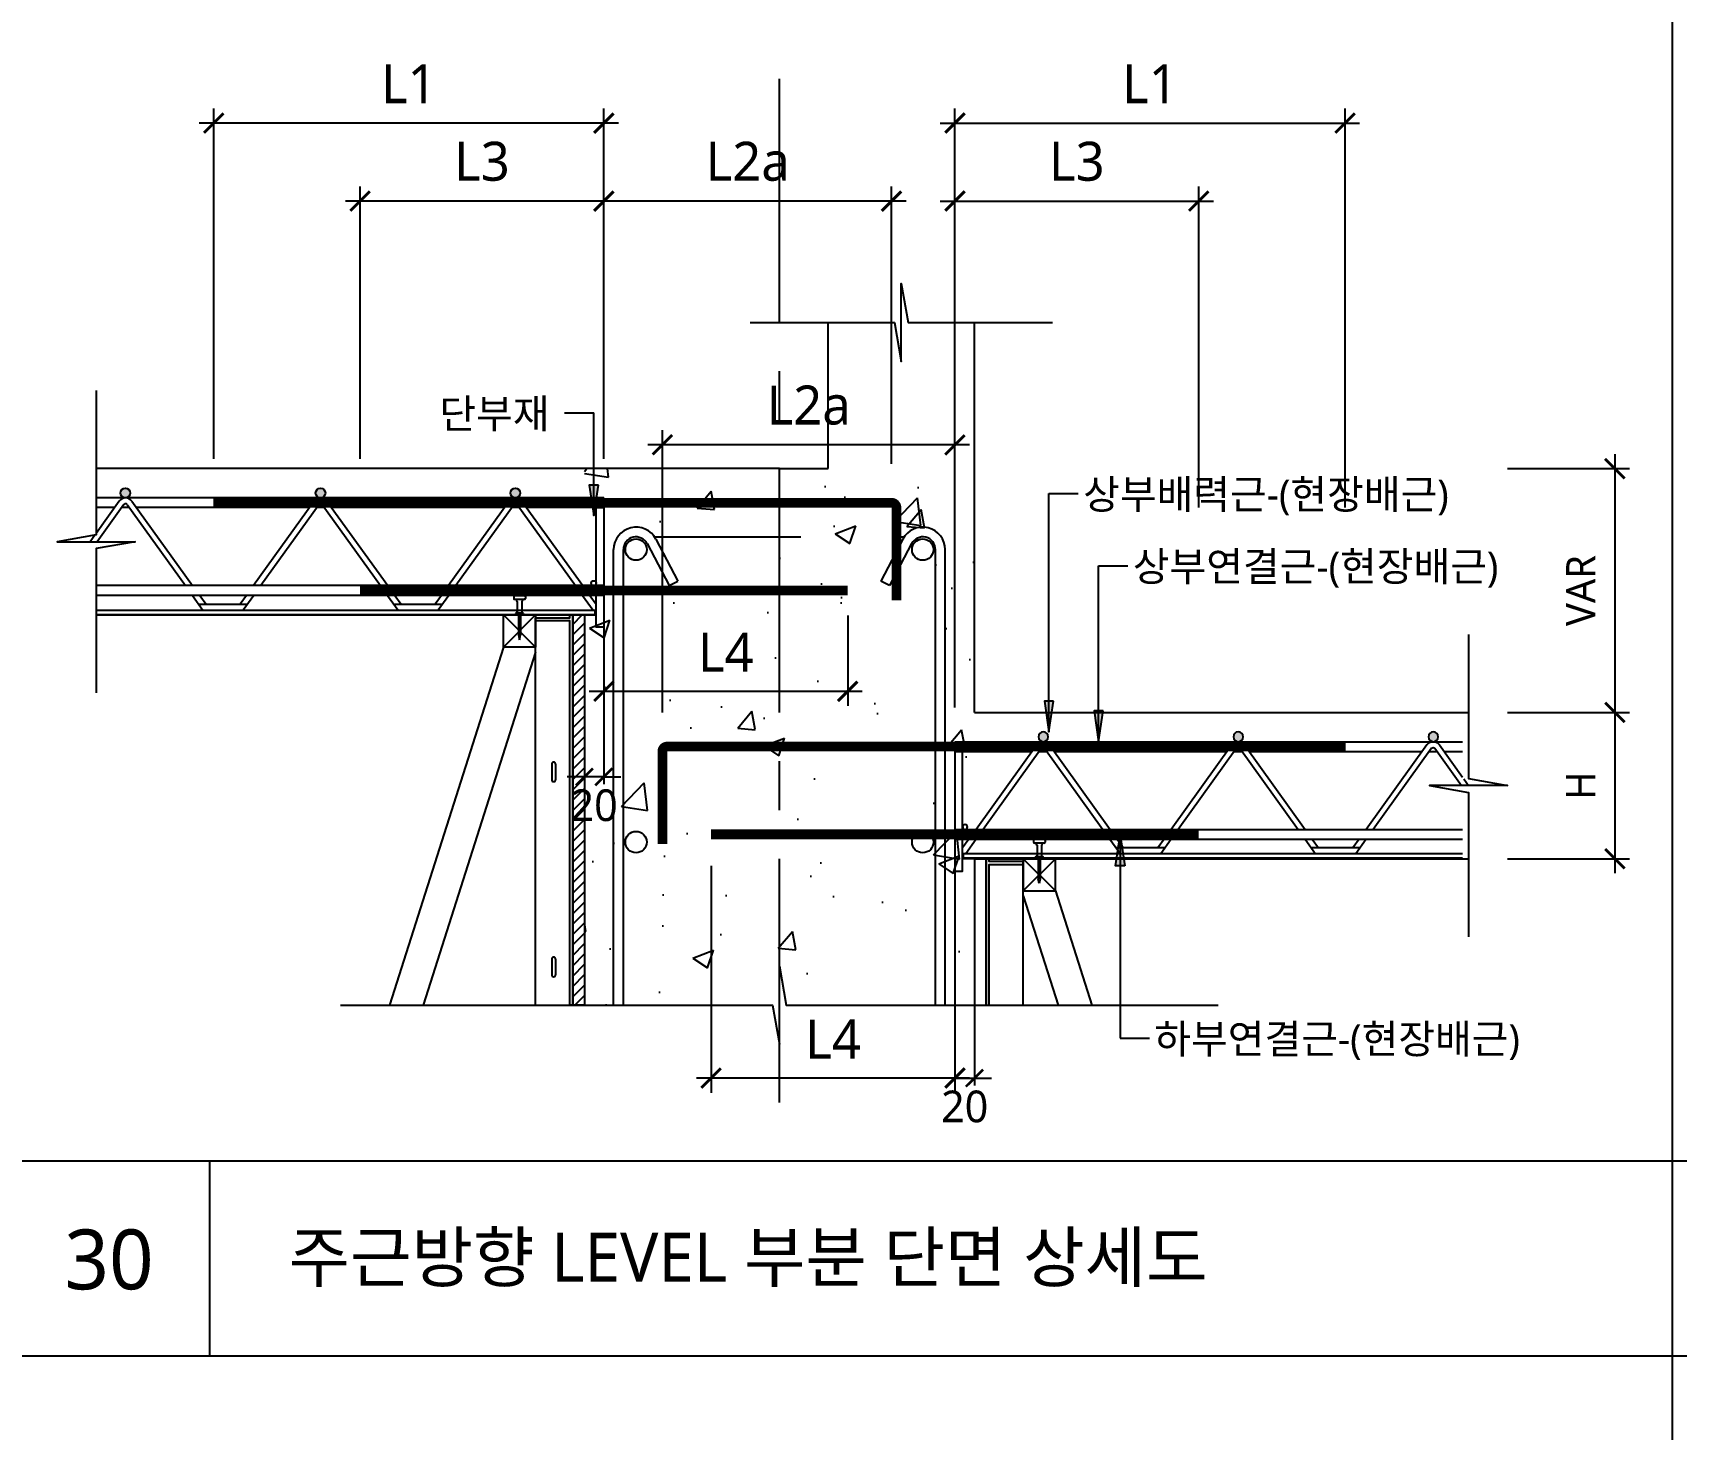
# Model space of a CAD drawing. Extents: x 10983 to 44623, y -18406 to 11294.
# Drawn here: x 30044 to 31729, y -4655 to -3223 of the extents above; entities that cross this region are included whole.
import ezdxf

# ---------------------------------------------------------------- set-up
doc = ezdxf.new("R2010")
doc.units = 0
doc.header["$LTSCALE"] = 100
doc.header["$MEASUREMENT"] = 0
doc.header["$PDMODE"] = 3
doc.header["$PDSIZE"] = 10
for name, pattern in [('CEN', [62, 60, -1, 0, -1]), ('CENTERX2', [4, 2.5, -0.5, 0.5, -0.5]), ('HID', [2.5, 1.5, -1]), ('HIDDEN', [0.375, 0.25, -0.125])]:
    doc.linetypes.add(name, pattern=pattern)
doc.layers.get('0').update_dxf_attribs({"linetype": 'CONTINUOUS'})
doc.layers.get('Defpoints').update_dxf_attribs({"color": 165, "linetype": 'CONTINUOUS'})
for name, color, linetype in [('-비콘 단부', 7, 'CONTINUOUS'), ('DECK-CEN', 1, 'CEN'), ('DECK-CON', 2, 'CONTINUOUS'), ('DECK-DIM', 255, 'CONTINUOUS'), ('DECK-ETC STEEL', 6, 'CONTINUOUS'), ('DECK-HATCH', 251, 'CONTINUOUS'), ('DECK-JOINT BAR', 4, 'HIDDEN'), ('DECK-LATTICE', 7, 'CONTINUOUS'), ('DECK-PG', 4, 'CONTINUOUS'), ('DECK-RC', 251, 'CONTINUOUS'), ('DECK-RC(ETC)', 252, 'CONTINUOUS'), ('DECK-TABLE', 7, 'CONTINUOUS'), ('DECK-TEXT', 7, 'CONTINUOUS'), ('DECK-TITLE TEXT', 3, 'CONTINUOUS'), ('DECK-TRANS', 3, 'CONTINUOUS')]:
    doc.layers.add(name, color=color, linetype=linetype)
doc.styles.add('SY Panel', font='malgun.ttf')
doc.styles.add('VICON TEXT', font='malgun.ttf')
doc.dimstyles.new('STDECK-DIM', dxfattribs={"dimtxt": 35, "dimasz": 20, "dimexe": 15, "dimexo": 40, "dimgap": 10, "dimtad": 1, "dimdec": 0, "dimtxsty": 'SY Panel', "dimblk": 'ARCHTICK', "dimcen": 2.5, "dimdle": 15, "dimclrd": 7, "dimclre": 7, "dimclrt": 6, "dimadec": 0, "dimazin": 0, "dimtfac": 1, "dimtdec": 0, "dimtmove": 0, "dimatfit": 3, "dimldrblk": 'ARCHTICK', "dimfxl": 1, "dimarcsym": 0})
doc.dimstyles.new('STDECK-DIM 2', dxfattribs={"dimscale": 2.5, "dimtxt": 12, "dimasz": 7, "dimexe": 3, "dimexo": 3, "dimgap": 3, "dimtad": 1, "dimdec": 0, "dimlunit": 6, "dimtxsty": 'VICON TEXT', "dimblk": 'ARCHTICK', "dimcen": 2.5, "dimclrd": 7, "dimclre": 7, "dimclrt": 6, "dimadec": 0, "dimazin": 0, "dimtfac": 1, "dimtdec": 0, "dimtix": 1, "dimtmove": 0, "dimatfit": 3, "dimfxl": 1, "dimarcsym": 0})

# ---------------------------------------------------------------- blocks, each defined once
blk = doc.blocks.new('_ArchTick')
at = {"color": 0, "linetype": 'ByBlock', "const_width": 0.15}
blk.add_lwpolyline([(-0.5, -0.5), (0.5, 0.5)], dxfattribs=at)
blk = doc.blocks.new('*D98')
at = {"layer": 'DECK-DIM', "color": 7, "lineweight": -2}
for p, q in [((30629.5, -3820.4), (30629.5, -3913.2)), ((30879.5, -3820.4), (30879.5, -3913.2)), ((30614.5, -3898.2), (30894.5, -3898.2))]:
    blk.add_line(p, q, dxfattribs=at)
at = {"layer": 'Defpoints', "color": 0, "ltscale": 0.5}
for p in [(30629.5, -3780.4), (30879.5, -3780.4), (30879.5, -3898.2)]:
    blk.add_point(p, dxfattribs=at)
at = {"layer": 'DECK-DIM', "color": 7, "lineweight": -2, "ltscale": 0.5, "xscale": 20, "yscale": 20, "zscale": 20, "rotation": 180}
blk.add_blockref('_ArchTick', (30629.5, -3898.2), dxfattribs=at)
at = {"layer": 'DECK-DIM', "color": 7, "lineweight": -2, "ltscale": 0.5, "xscale": 20, "yscale": 20, "zscale": 20}
blk.add_blockref('_ArchTick', (30879.5, -3898.2), dxfattribs=at)
at = {"layer": 'DECK-DIM', "color": 6, "ltscale": 0.5, "insert": (30754.5, -3858.2), "char_height": 40, "attachment_point": 5, "style": 'SY Panel'}
blk.add_mtext('L4', dxfattribs=at)
blk = doc.blocks.new('*D113')
at = {"layer": 'DECK-DIM', "color": 7, "lineweight": -2}
for p, q in [((30229.5, -3659.9), (30229.5, -3300.5)), ((30629.5, -3659.9), (30629.5, -3300.5)), ((30644.5, -3315.5), (30214.5, -3315.5))]:
    blk.add_line(p, q, dxfattribs=at)
at = {"layer": 'Defpoints', "color": 0, "ltscale": 0.5}
for p in [(30229.5, -3315.5), (30229.5, -3699.9), (30629.5, -3699.9)]:
    blk.add_point(p, dxfattribs=at)
at = {"layer": 'DECK-DIM', "color": 7, "lineweight": -2, "ltscale": 0.5, "xscale": 20, "yscale": 20, "zscale": 20, "rotation": 180}
blk.add_blockref('_ArchTick', (30229.5, -3315.5), dxfattribs=at)
at = {"layer": 'DECK-DIM', "color": 7, "lineweight": -2, "ltscale": 0.5, "xscale": 20, "yscale": 20, "zscale": 20}
blk.add_blockref('_ArchTick', (30629.5, -3315.5), dxfattribs=at)
at = {"layer": 'DECK-DIM', "color": 6, "ltscale": 0.5, "insert": (30429.5, -3275.1), "char_height": 40, "attachment_point": 5, "style": 'SY Panel'}
blk.add_mtext('L1', dxfattribs=at)
blk = doc.blocks.new('*D116')
at = {"layer": 'DECK-DIM', "color": 7, "lineweight": -2}
for p, q in [((30609.5, -3847.4), (30609.5, -3993.5)), ((30629.5, -3847.4), (30629.5, -3993.5)), ((30609.5, -3986), (30592, -3986)), ((30629.5, -3986), (30609.5, -3986)), ((30629.5, -3986), (30647, -3986))]:
    blk.add_line(p, q, dxfattribs=at)
at = {"layer": 'Defpoints', "color": 0, "ltscale": 0.5}
for p in [(30609.5, -3839.9), (30629.5, -3839.9), (30609.5, -3986)]:
    blk.add_point(p, dxfattribs=at)
at = {"layer": 'DECK-DIM', "color": 7, "lineweight": -2, "ltscale": 0.5, "xscale": 17.5, "yscale": 17.5, "zscale": 17.5}
blk.add_blockref('_ArchTick', (30609.5, -3986), dxfattribs=at)
at = {"layer": 'DECK-DIM', "color": 7, "lineweight": -2, "ltscale": 0.5, "xscale": 17.5, "yscale": 17.5, "zscale": 17.5, "rotation": 180}
blk.add_blockref('_ArchTick', (30629.5, -3986), dxfattribs=at)
at = {"layer": 'DECK-DIM', "color": 6, "ltscale": 0.5, "insert": (30619.5, -4015.3), "char_height": 32.5, "attachment_point": 5, "style": 'VICON TEXT'}
blk.add_mtext('20', dxfattribs=at)
blk = doc.blocks.new('*D117')
at = {"layer": 'DECK-DIM', "color": 7, "lineweight": -2}
for p, q in [((30379.5, -3659.9), (30379.5, -3380.5)), ((30629.5, -3659.9), (30629.5, -3380.5)), ((30644.5, -3395.5), (30364.5, -3395.5))]:
    blk.add_line(p, q, dxfattribs=at)
at = {"layer": 'Defpoints', "color": 0, "ltscale": 0.5}
for p in [(30379.5, -3395.5), (30379.5, -3699.9), (30629.5, -3699.9)]:
    blk.add_point(p, dxfattribs=at)
at = {"layer": 'DECK-DIM', "color": 7, "lineweight": -2, "ltscale": 0.5, "xscale": 20, "yscale": 20, "zscale": 20, "rotation": 180}
blk.add_blockref('_ArchTick', (30379.5, -3395.5), dxfattribs=at)
at = {"layer": 'DECK-DIM', "color": 7, "lineweight": -2, "ltscale": 0.5, "xscale": 20, "yscale": 20, "zscale": 20}
blk.add_blockref('_ArchTick', (30629.5, -3395.5), dxfattribs=at)
at = {"layer": 'DECK-DIM', "color": 6, "ltscale": 0.5, "insert": (30504.5, -3354.9), "char_height": 40, "attachment_point": 5, "style": 'SY Panel'}
blk.add_mtext('L3', dxfattribs=at)
blk = doc.blocks.new('*D128')
at = {"layer": 'DECK-DIM', "color": 7, "lineweight": -2}
for p, q in [((30989.5, -3709.9), (30989.5, -3300.5)), ((31389.5, -3709.9), (31389.5, -3300.5)), ((30974.5, -3315.5), (31404.5, -3315.5))]:
    blk.add_line(p, q, dxfattribs=at)
at = {"layer": 'Defpoints', "color": 0, "ltscale": 0.5}
for p in [(31389.5, -3315.5), (30989.5, -3749.9), (31389.5, -3749.9)]:
    blk.add_point(p, dxfattribs=at)
at = {"layer": 'DECK-DIM', "color": 7, "lineweight": -2, "ltscale": 0.5, "xscale": 20, "yscale": 20, "zscale": 20, "rotation": 180}
blk.add_blockref('_ArchTick', (30989.5, -3315.5), dxfattribs=at)
at = {"layer": 'DECK-DIM', "color": 7, "lineweight": -2, "ltscale": 0.5, "xscale": 20, "yscale": 20, "zscale": 20}
blk.add_blockref('_ArchTick', (31389.5, -3315.5), dxfattribs=at)
at = {"layer": 'DECK-DIM', "color": 6, "ltscale": 0.5, "insert": (31189.5, -3275.1), "char_height": 40, "attachment_point": 5, "style": 'SY Panel'}
blk.add_mtext('L1', dxfattribs=at)
blk = doc.blocks.new('*D129')
at = {"layer": 'DECK-DIM', "color": 7, "lineweight": -2}
for p, q in [((31666.2, -3654.9), (31666.2, -3934.9)), ((31556.2, -3669.9), (31681.2, -3669.9)), ((31556.2, -3919.9), (31681.2, -3919.9))]:
    blk.add_line(p, q, dxfattribs=at)
at = {"layer": 'Defpoints', "color": 0, "ltscale": 0.5}
for p in [(31516.2, -3669.9), (31516.2, -3919.9), (31666.2, -3919.9)]:
    blk.add_point(p, dxfattribs=at)
at = {"layer": 'DECK-DIM', "color": 7, "lineweight": -2, "ltscale": 0.5, "xscale": 20, "yscale": 20, "zscale": 20}
for p, rotation in [((31666.2, -3669.9), 90), ((31666.2, -3919.9), 270)]:
    blk.add_blockref('_ArchTick', p, dxfattribs=dict(at, rotation=rotation))
at = {"layer": 'DECK-DIM', "color": 6, "ltscale": 0.5, "insert": (31631.2, -3794.9), "char_height": 30, "attachment_point": 5, "rotation": 90, "style": 'SY Panel'}
blk.add_mtext('VAR', dxfattribs=at)
blk = doc.blocks.new('*D130')
at = {"layer": 'DECK-DIM', "color": 7, "lineweight": -2}
for p, q in [((31666.2, -3904.9), (31666.2, -4084.9)), ((31556.2, -3919.9), (31681.2, -3919.9)), ((31556.2, -4069.9), (31681.2, -4069.9))]:
    blk.add_line(p, q, dxfattribs=at)
at = {"layer": 'Defpoints', "color": 0, "ltscale": 0.5}
for p in [(31516.2, -3919.9), (31516.2, -4069.9), (31666.2, -4069.9)]:
    blk.add_point(p, dxfattribs=at)
at = {"layer": 'DECK-DIM', "color": 7, "lineweight": -2, "ltscale": 0.5, "xscale": 20, "yscale": 20, "zscale": 20}
for p, rotation in [((31666.2, -3919.9), 90), ((31666.2, -4069.9), 270)]:
    blk.add_blockref('_ArchTick', p, dxfattribs=dict(at, rotation=rotation))
at = {"layer": 'DECK-DIM', "color": 6, "ltscale": 0.5, "insert": (31631.2, -3994.9), "char_height": 30, "attachment_point": 5, "rotation": 90, "style": 'SY Panel'}
blk.add_mtext('H', dxfattribs=at)
blk = doc.blocks.new('*D131')
at = {"layer": 'DECK-DIM', "color": 7, "lineweight": -2}
for p, q in [((30989.5, -4156.2), (30989.5, -4302.4)), ((31009.5, -4156.2), (31009.5, -4302.4)), ((30989.5, -4294.9), (30972, -4294.9)), ((30989.5, -4294.9), (31009.5, -4294.9)), ((31009.5, -4294.9), (31027, -4294.9))]:
    blk.add_line(p, q, dxfattribs=at)
at = {"layer": 'Defpoints', "color": 0, "ltscale": 0.5}
for p in [(30989.5, -4148.7), (31009.5, -4148.7), (31009.5, -4294.9)]:
    blk.add_point(p, dxfattribs=at)
at = {"layer": 'DECK-DIM', "color": 7, "lineweight": -2, "ltscale": 0.5, "xscale": 17.5, "yscale": 17.5, "zscale": 17.5}
blk.add_blockref('_ArchTick', (30989.5, -4294.9), dxfattribs=at)
at = {"layer": 'DECK-DIM', "color": 7, "lineweight": -2, "ltscale": 0.5, "xscale": 17.5, "yscale": 17.5, "zscale": 17.5, "rotation": 180}
blk.add_blockref('_ArchTick', (31009.5, -4294.9), dxfattribs=at)
at = {"layer": 'DECK-DIM', "color": 6, "ltscale": 0.5, "insert": (30999.5, -4324.2), "char_height": 32.5, "attachment_point": 5, "style": 'VICON TEXT'}
blk.add_mtext('20', dxfattribs=at)
blk = doc.blocks.new('*D132')
at = {"layer": 'DECK-DIM', "color": 7, "lineweight": -2}
for p, q in [((30739.5, -4077.3), (30739.5, -4309.9)), ((30989.5, -4073), (30989.5, -4309.9)), ((31004.5, -4294.9), (30724.5, -4294.9))]:
    blk.add_line(p, q, dxfattribs=at)
at = {"layer": 'Defpoints', "color": 0, "ltscale": 0.5}
for p in [(30739.5, -4037.3), (30989.5, -4033), (30739.5, -4294.9)]:
    blk.add_point(p, dxfattribs=at)
at = {"layer": 'DECK-DIM', "color": 7, "lineweight": -2, "ltscale": 0.5, "xscale": 20, "yscale": 20, "zscale": 20, "rotation": 180}
blk.add_blockref('_ArchTick', (30739.5, -4294.9), dxfattribs=at)
at = {"layer": 'DECK-DIM', "color": 7, "lineweight": -2, "ltscale": 0.5, "xscale": 20, "yscale": 20, "zscale": 20}
blk.add_blockref('_ArchTick', (30989.5, -4294.9), dxfattribs=at)
at = {"layer": 'DECK-DIM', "color": 6, "ltscale": 0.5, "insert": (30864.5, -4254.9), "char_height": 40, "attachment_point": 5, "style": 'SY Panel'}
blk.add_mtext('L4', dxfattribs=at)
blk = doc.blocks.new('*D133')
at = {"layer": 'DECK-DIM', "color": 7, "lineweight": -2}
for p, q in [((30989.5, -3709.9), (30989.5, -3380.5)), ((31239.5, -3709.9), (31239.5, -3380.5)), ((30974.5, -3395.5), (31254.5, -3395.5))]:
    blk.add_line(p, q, dxfattribs=at)
at = {"layer": 'Defpoints', "color": 0, "ltscale": 0.5}
for p in [(31239.5, -3395.5), (30989.5, -3749.9), (31239.5, -3749.9)]:
    blk.add_point(p, dxfattribs=at)
at = {"layer": 'DECK-DIM', "color": 7, "lineweight": -2, "ltscale": 0.5, "xscale": 20, "yscale": 20, "zscale": 20, "rotation": 180}
blk.add_blockref('_ArchTick', (30989.5, -3395.5), dxfattribs=at)
at = {"layer": 'DECK-DIM', "color": 7, "lineweight": -2, "ltscale": 0.5, "xscale": 20, "yscale": 20, "zscale": 20}
blk.add_blockref('_ArchTick', (31239.5, -3395.5), dxfattribs=at)
at = {"layer": 'DECK-DIM', "color": 6, "ltscale": 0.5, "insert": (31114.5, -3354.9), "char_height": 40, "attachment_point": 5, "style": 'SY Panel'}
blk.add_mtext('L3', dxfattribs=at)
blk = doc.blocks.new('*D220')
at = {"layer": 'DECK-DIM', "color": 7, "lineweight": -2}
for p, q in [((30629.5, -3659.9), (30629.5, -3380.5)), ((30924.5, -3664.9), (30924.5, -3380.5)), ((30939.5, -3395.5), (30614.5, -3395.5))]:
    blk.add_line(p, q, dxfattribs=at)
at = {"layer": 'Defpoints', "color": 0, "ltscale": 0.5}
for p in [(30629.5, -3395.5), (30629.5, -3699.9), (30924.5, -3704.9)]:
    blk.add_point(p, dxfattribs=at)
at = {"layer": 'DECK-DIM', "color": 7, "lineweight": -2, "ltscale": 0.5, "xscale": 20, "yscale": 20, "zscale": 20, "rotation": 180}
blk.add_blockref('_ArchTick', (30629.5, -3395.5), dxfattribs=at)
at = {"layer": 'DECK-DIM', "color": 7, "lineweight": -2, "ltscale": 0.5, "xscale": 20, "yscale": 20, "zscale": 20}
blk.add_blockref('_ArchTick', (30924.5, -3395.5), dxfattribs=at)
at = {"layer": 'DECK-DIM', "color": 6, "ltscale": 0.5, "insert": (30777, -3354.9), "char_height": 40, "attachment_point": 5, "style": 'SY Panel'}
blk.add_mtext('L2a', dxfattribs=at)
blk = doc.blocks.new('*D221')
at = {"layer": 'DECK-DIM', "color": 7, "lineweight": -2}
for p, q in [((30689.5, -3919.9), (30689.5, -3630.5)), ((30989.5, -3914.9), (30989.5, -3630.5)), ((31004.5, -3645.5), (30674.5, -3645.5))]:
    blk.add_line(p, q, dxfattribs=at)
at = {"layer": 'Defpoints', "color": 0, "ltscale": 0.5}
for p in [(30689.5, -3645.5), (30689.5, -3959.9), (30989.5, -3954.9)]:
    blk.add_point(p, dxfattribs=at)
at = {"layer": 'DECK-DIM', "color": 7, "lineweight": -2, "ltscale": 0.5, "xscale": 20, "yscale": 20, "zscale": 20, "rotation": 180}
blk.add_blockref('_ArchTick', (30689.5, -3645.5), dxfattribs=at)
at = {"layer": 'DECK-DIM', "color": 7, "lineweight": -2, "ltscale": 0.5, "xscale": 20, "yscale": 20, "zscale": 20}
blk.add_blockref('_ArchTick', (30989.5, -3645.5), dxfattribs=at)
at = {"layer": 'DECK-DIM', "color": 6, "ltscale": 0.5, "insert": (30839.5, -3604.9), "char_height": 40, "attachment_point": 5, "style": 'SY Panel'}
blk.add_mtext('L2a', dxfattribs=at)
blk = doc.blocks.new('tg3')
at = {"layer": 'DECK-TRANS', "ltscale": 0.5}
h = blk.add_hatch(color=3, dxfattribs=at)
h.dxf.hatch_style = 1
h.paths.add_polyline_path([(6018.8, 42141.7, 1), (6008.8, 42141.7, 0.399881), (6013.6, 42136.7), (6014.1, 42136.7, 0.399881)])
h.paths.add_polyline_path([(6208.9, 42141.7, 1), (6218.9, 42141.7, 1)])
h.paths.add_polyline_path([(6418.8, 42141.7, 1), (6408.8, 42141.7, 0.399881), (6413.6, 42136.7), (6414.1, 42136.7, 0.399881)])
at = {"layer": '-비콘 단부', "color": 116, "ltscale": 0.5}
blk.add_lwpolyline([(6496.5, 42046.7), (6496.5, 42126.7), (6504.5, 42126.7), (6504.5, 42004), (6496.5, 42004), (6496.5, 42036.7)], dxfattribs=at)
blk.add_circle((6494, 42049.2), 2.5, dxfattribs=at)
at = {"layer": 'DECK-LATTICE', "ltscale": 0.5}
for p, q in [((6504.5, 42136.7), (5983.8, 42136.7)), ((6007.5, 42133.4), (5983.8, 42100.3)), ((6012.4, 42129.9), (5985, 42091.7)), ((6015.6, 42129.9), (6075.4, 42046.7)), ((6020.5, 42133.4), (6082.8, 42046.7)), ((6207.5, 42133.4), (6145.2, 42046.7)), ((6212.4, 42129.9), (6152.6, 42046.7)), ((6215.6, 42129.9), (6275.4, 42046.7)), ((6220.5, 42133.4), (6282.8, 42046.7)), ((6407.5, 42133.4), (6345.2, 42046.7)), ((6412.4, 42129.9), (6352.6, 42046.7)), ((6415.6, 42129.9), (6475.4, 42046.7)), ((6420.5, 42133.4), (6482.8, 42046.7)), ((6504.5, 42136.7), (6504.5, 42126.7)), ((6002.7, 42126.7), (5983.8, 42126.7)), ((6017.9, 42126.7), (6010.1, 42126.7)), ((6202.7, 42126.7), (6025.3, 42126.7)), ((6217.9, 42126.7), (6210.1, 42126.7)), ((6402.7, 42126.7), (6225.3, 42126.7)), ((6417.9, 42126.7), (6410.1, 42126.7)), ((6504.5, 42126.7), (6425.3, 42126.7)), ((5982.5, 42098.6), (5977.6, 42091.7)), ((6504.5, 42046.7), (5983.8, 42046.7)), ((6504.5, 42036.7), (5983.8, 42036.7)), ((6082.6, 42036.7), (6093.4, 42021.7)), ((6089.1, 42027.7), (6139, 42027.7)), ((6090, 42036.7), (6096.5, 42027.7)), ((6138, 42036.7), (6131.6, 42027.7)), ((6145.4, 42036.7), (6134.6, 42021.7)), ((6282.6, 42036.7), (6293.4, 42021.7)), ((6289.1, 42027.7), (6339, 42027.7)), ((6290, 42036.7), (6296.5, 42027.7)), ((6338, 42036.7), (6331.6, 42027.7)), ((6345.4, 42036.7), (6334.6, 42021.7)), ((6482.6, 42036.7), (6493.4, 42021.7)), ((6490, 42036.7), (6496.5, 42027.7)), ((6093.4, 42021.7), (6134.6, 42021.7)), ((6293.4, 42021.7), (6334.6, 42021.7))]:
    blk.add_line(p, q, dxfattribs=at)
for centre, radius in [((6014, 42128.7), 8), ((6014, 42128.7), 2), ((6214, 42128.7), 8), ((6214, 42128.7), 2), ((6414, 42128.7), 8), ((6414, 42128.7), 2)]:
    blk.add_arc(centre, radius, 35.7097, 144.2903, dxfattribs=at)
at = {"layer": 'DECK-PG', "ltscale": 0.5}
for p, q in [((5983.8, 42021.7), (6495.5, 42021.7)), ((5983.8, 42017.2), (6495.5, 42017.2)), ((5983.8, 42016.7), (6495.5, 42016.7)), ((6495.5, 42016.7), (6495.5, 42021.7))]:
    blk.add_line(p, q, dxfattribs=at)
at = {"layer": 'DECK-TRANS', "ltscale": 0.5}
for centre in [(6013.8, 42141.7), (6213.9, 42141.7), (6413.8, 42141.7)]:
    blk.add_circle(centre, 5, dxfattribs=at)

msp = doc.modelspace()

# ---------------------------------------------------------------- hatches: boundary and pattern name
at = {"linetype": 'ByBlock'}
h = msp.add_hatch(color=256, dxfattribs=at)
h.paths.add_polyline_path([(30623.9, -3686.7), (30619.1, -3686.7), (30619.1, -3718.1)])
h.paths.add_polyline_path([(30619.1, -3686.7), (30614.4, -3686.7), (30619.1, -3718.1)])
h = msp.add_hatch(color=256, dxfattribs=at)
h.paths.add_polyline_path([(31090.6, -3908.4), (31085.9, -3908.4), (31085.9, -3939.9)])
h.paths.add_polyline_path([(31085.9, -3908.4), (31081.2, -3908.4), (31085.9, -3939.9)])
h = msp.add_hatch(color=256, dxfattribs=at)
h.paths.add_polyline_path([(31141.5, -3918.4), (31136.8, -3918.4), (31136.8, -3949.9)])
h.paths.add_polyline_path([(31136.8, -3918.4), (31132.1, -3918.4), (31136.8, -3949.9)])
h = msp.add_hatch(color=256, dxfattribs=at)
h.paths.add_polyline_path([(31158.9, -4045.9), (31158.9, -4077.3), (31163.6, -4077.3)])
h.paths.add_polyline_path([(31158.9, -4045.9), (31154.2, -4077.3), (31158.9, -4077.3)])
at = {"layer": 'DECK-HATCH'}
h = msp.add_hatch(dxfattribs=at)
h.set_pattern_fill('AR-CONC', color=256, scale=30, style=0)
h.set_pattern_definition([(50, (8151.72, -5287.87), (215.178, -18.8256), [22.5, -247.5]), (355, (8151.72, -5287.87), (-41.6254, 225.6576), [18, -198]), (100.4514, (8169.66, -5289.44), (173.5527, 206.832), [19.122, -210.3426]), (46.1842, (8151.72, -5227.87), (320.1724, -49.6558), [33.75, -371.25]), (96.6356, (8178.4, -5232), (280.3986, 292.2356), [28.683, -315.514]), (351.1842, (8151.72, -5227.87), (280.3986, 292.2356), [27, -297]), (21, (8181.72, -5242.87), (179.0721, -120.7857), [22.5, -247.5]), (326, (8181.72, -5242.87), (72.9946, 217.545), [18, -198]), (71.4514, (8196.65, -5252.93), (252.0667, 96.7593), [19.122, -210.3426]), (37.5, (8151.725, -5287.87), (3.64796, 99.86816), [0, -195.6, 0, -201, 0, -198.75]), (7.5, (8151.72, -5287.87), (78.92086, 118.3235), [0, -114.6, 0, -191.1, 0, -75.75]), (327.5, (8084.825, -5287.87), (160.14673, -6.76646), [0, -75, 0, -234, 0, -310.5]), (317.5, (8054.82, -5287.87), (174.95585, 30.0315), [0, -97.5, 0, -155.4, 0, -220.5])])
h.paths.add_polyline_path([(30809.5, -3669.9), (30609.5, -3669.9), (30609.5, -4220), (30802.4, -4220), (30809.5, -4260), (30809.5, -4180)])
h.paths.add_polyline_path([(31009.5, -3669.9), (30809.5, -3669.9), (30809.5, -4180), (30816.5, -4220), (31009.5, -4220)])
at = {"layer": 'DECK-HATCH', "linetype": 'ByBlock'}
h = msp.add_hatch(dxfattribs=at)
h.set_pattern_fill('ANSI31', color=256, scale=60, style=0)
h.set_pattern_definition([(45, (6451.725, -5287.8665), (-5.3033009, 5.3033009), [])])
h.paths.add_polyline_path([(30609.5, -3819.9), (30597.5, -3819.9), (30597.5, -4220), (30609.5, -4220)])
h.paths.add_polyline_path([(30590.2, -3938.5), (30648.8, -3938.5), (30648.8, -3983.5), (30590.2, -3983.5)], flags=9)

# ---------------------------------------------------------------- linework, layer by layer
at = {"linetype": 'ByBlock'}
for p, q in [((30589.1, -3612.8), (30619.1, -3612.8)), ((30619.1, -3718.1), (30619.1, -3612.8)), ((31085.9, -3939.9), (31085.9, -3695.4)), ((31085.9, -3695.4), (31115.9, -3695.4)), ((31136.8, -3949.9), (31136.8, -3769.4)), ((31136.8, -3769.4), (31166.8, -3769.4)), ((31158.9, -4045.9), (31158.9, -4254)), ((31158.9, -4254), (31188.9, -4254))]:
    msp.add_line(p, q, dxfattribs=at)
for points in [[(30623.9, -3686.7), (30614.4, -3686.7), (30619.1, -3718.1), (30623.9, -3686.7)], [(31090.6, -3908.4), (31081.2, -3908.4), (31085.9, -3939.9), (31090.6, -3908.4)], [(31141.5, -3918.4), (31132.1, -3918.4), (31136.8, -3949.9), (31141.5, -3918.4)], [(31163.6, -4077.3), (31154.2, -4077.3), (31158.9, -4045.9), (31163.6, -4077.3)]]:
    msp.add_lwpolyline(points, dxfattribs=at)
at = {"layer": 'DECK-CEN', "linetype": 'CENTERX2'}
msp.add_line((30809.5, -4320), (30809.5, -3248), dxfattribs=at)
at = {"layer": 'DECK-CON'}
for p, q in [((30859.5, -3669.9), (30859.5, -3519.9)), ((31009.5, -3919.9), (31009.5, -3519.9)), ((30809.5, -3669.9), (30108.8, -3669.9)), ((30809.5, -3669.9), (30859.5, -3669.9)), ((30609.5, -3819.9), (30108.8, -3819.9)), ((31009.5, -3919.9), (31516.2, -3919.9)), ((31009.5, -4069.9), (31516.2, -4069.9))]:
    msp.add_line(p, q, dxfattribs=at)
for points in [[(30779.5, -3519.9), (30927.4, -3519.9), (30934.5, -3559.9), (30934.5, -3479.9), (30941.5, -3519.9), (31089.5, -3519.9)], [(30108.8, -3589.9), (30108.8, -3737.8), (30068.8, -3744.9), (30148.8, -3744.9), (30108.8, -3751.9), (30108.8, -3899.9)], [(31516.2, -3839.9), (31516.2, -3987.8), (31556.2, -3994.9), (31476.2, -3994.9), (31516.2, -4001.9), (31516.2, -4149.9)], [(30359.5, -4220), (30802.4, -4220), (30809.5, -4260), (30809.5, -4180), (30816.5, -4220), (31259.5, -4220)]]:
    msp.add_lwpolyline(points, dxfattribs=at)
for points in [[(30597.5, -3819.9), (30609.5, -3819.9), (30609.5, -4220), (30597.5, -4220)], [(31021.5, -4069.9), (31009.5, -4069.9), (31009.5, -4220), (31021.5, -4220)]]:
    msp.add_lwpolyline(points, close=True, dxfattribs=at)
at = {"layer": 'DECK-ETC STEEL'}
for points in [[(30594.5, -3819.9), (30597.5, -3819.9), (30597.5, -4220), (30594.5, -4220), (30594.5, -3825.9), (30559.5, -3825.9), (30559.5, -3822.9), (30594.5, -3822.9), (30594.5, -3819.9), (30597.5, -3819.9)], [(31024.5, -4069.9), (31021.5, -4069.9), (31021.5, -4220), (31024.5, -4220), (31024.5, -4075.9), (31059.5, -4075.9), (31059.5, -4072.9), (31024.5, -4072.9), (31024.5, -4069.9), (31021.5, -4069.9)]]:
    msp.add_lwpolyline(points, dxfattribs=at)
at = {"layer": 'DECK-JOINT BAR', "const_width": 10}
for points in [[(30228.9, -3704.9), (30924.5, -3704.9, -0.414214), (30929.5, -3709.9), (30929.5, -3804.9)], [(30689.5, -4054.9), (30689.5, -3959.9, -0.414214), (30694.5, -3954.9), (31390.1, -3954.9)]]:
    msp.add_lwpolyline(points, format="xyb", dxfattribs=at)
for points in [[(30379.5, -3794.9), (30879.5, -3794.9)], [(31239.5, -4044.9), (30739.5, -4044.9)]]:
    msp.add_lwpolyline(points, dxfattribs=at)
at = {"layer": 'DECK-RC', "linetype": 'HID'}
msp.add_line((30681.4, -3739.9), (30937.5, -3739.9), dxfattribs=at)
at = {"layer": 'DECK-RC'}
for p, q in [((30639.5, -4220), (30639.5, -3752.9)), ((30649.5, -4220), (30649.5, -3752.9)), ((30674, -3746.8), (30696.5, -3789.8)), ((30682.9, -3742.2), (30705.3, -3785.2)), ((30936.1, -3742.2), (30913.6, -3785.2)), ((30945, -3746.8), (30922.5, -3789.8)), ((30969.5, -4220), (30969.5, -3752.9)), ((30979.5, -4220), (30979.5, -3752.9)), ((30696.5, -3789.8), (30705.3, -3785.2)), ((30922.5, -3789.8), (30913.6, -3785.2))]:
    msp.add_line(p, q, dxfattribs=at)
for centre in [(30662.5, -3752.9), (30956.5, -3752.9), (30662.5, -4052.9), (30956.5, -4052.9)]:
    msp.add_circle(centre, 11, dxfattribs=at)
for centre, radius, start, end in [((30662.5, -3752.9), 23, 27.5898, 180), ((30662.5, -3752.9), 13, 27.5824, 180), ((30956.5, -3752.9), 23, 0, 152.4102), ((30956.5, -3752.9), 13, 0, 152.4176)]:
    msp.add_arc(centre, radius, start, end, dxfattribs=at)
at = {"layer": 'DECK-RC(ETC)'}
for p, q in [((30537, -3800.9), (30537, -3802.9)), ((30538, -3799.9), (30548, -3799.9)), ((30538, -3803.9), (30548, -3803.9)), ((30540.7, -3806.2), (30540.7, -3816.6)), ((30545.3, -3806.2), (30545.3, -3816.6)), ((30549, -3800.9), (30549, -3802.9)), ((30559.5, -3852.9), (30526.5, -3819.9)), ((30526.5, -3852.9), (30559.5, -3819.9)), ((30539, -3818.5), (30539, -3819.3)), ((30539.6, -3817.9), (30540.1, -3817.9)), ((30539.6, -3819.9), (30546.4, -3819.9)), ((30540.1, -3817.9), (30545.9, -3817.9)), ((30542, -3817.9), (30544, -3817.9)), ((30542, -3819.9), (30542, -3840.4)), ((30544, -3819.9), (30544, -3840.4)), ((30545.9, -3817.9), (30546.4, -3817.9)), ((30547, -3818.5), (30547, -3819.3)), ((30542, -3840.4), (30543, -3845.4)), ((30543, -3845.4), (30544, -3840.4)), ((30559.5, -4220), (30559.5, -3825.9)), ((30526.5, -3852.9), (30409.5, -4220)), ((30559.5, -3858), (30444.1, -4220)), ((30576, -3972.9), (30576, -3988.9)), ((30580, -3972.9), (30580, -3988.9)), ((31070, -4050.9), (31070, -4052.9)), ((31081, -4049.9), (31071, -4049.9)), ((31081, -4053.9), (31071, -4053.9)), ((31073.7, -4056.2), (31073.7, -4066.6)), ((31078.3, -4056.2), (31078.3, -4066.6)), ((31082, -4050.9), (31082, -4052.9)), ((31059.5, -4102.9), (31092.5, -4069.9)), ((31092.5, -4102.9), (31059.5, -4069.9)), ((31059.5, -4220), (31059.5, -4075.9)), ((31072, -4068.5), (31072, -4069.3)), ((31073.1, -4067.9), (31072.6, -4067.9)), ((31079.4, -4069.9), (31072.6, -4069.9)), ((31078.9, -4067.9), (31073.1, -4067.9)), ((31077, -4067.9), (31075, -4067.9)), ((31075, -4069.9), (31075, -4090.4)), ((31077, -4069.9), (31077, -4090.4)), ((31079.4, -4067.9), (31078.9, -4067.9)), ((31080, -4068.5), (31080, -4069.3)), ((31076, -4095.4), (31075, -4090.4)), ((31077, -4090.4), (31076, -4095.4)), ((31059.5, -4108), (31095.2, -4220)), ((31092.5, -4102.9), (31129.8, -4220)), ((30576, -4172.9), (30576, -4188.9)), ((30580, -4172.9), (30580, -4188.9))]:
    msp.add_line(p, q, dxfattribs=at)
for points in [[(30526.5, -3819.9), (30559.5, -3819.9), (30559.5, -3852.9), (30526.5, -3852.9), (30526.5, -3819.9)], [(31092.5, -4069.9), (31059.5, -4069.9), (31059.5, -4102.9), (31092.5, -4102.9), (31092.5, -4069.9)]]:
    msp.add_lwpolyline(points, dxfattribs=at)
for centre, radius, start, end in [((30538, -3800.9), 1, 90, 180), ((30538, -3802.9), 1, 180, 270), ((30537.9, -3806.6), 2.75, 7.7709, 89.4479), ((30548, -3806.6), 2.75, 90.5521, 172.2291), ((30548, -3800.9), 1, 0, 90), ((30548, -3802.9), 1, 270, 0), ((30539.6, -3818.5), 0.6, 90, 180), ((30539.6, -3819.3), 0.6, 180, 270), ((30539.3, -3816.5), 1.39, 281.7725, 355.1369), ((30546.7, -3816.5), 1.39, 184.8631, 258.2275), ((30546.4, -3818.5), 0.6, 0, 90), ((30546.4, -3819.3), 0.6, 270, 0), ((30578, -3972.9), 2, 0, 180), ((30578, -3972.9), 2, 0, 180), ((30578, -3988.9), 2, 180, 0), ((31071, -4050.9), 1, 90, 180), ((31071, -4052.9), 1, 180, 270), ((31070.9, -4056.6), 2.75, 7.7709, 89.4479), ((31081, -4056.6), 2.75, 90.5521, 172.2291), ((31081, -4050.9), 1, 0, 90), ((31081, -4052.9), 1, 270, 0), ((31072.6, -4068.5), 0.6, 90, 180), ((31072.6, -4069.3), 0.6, 180, 270), ((31072.3, -4066.5), 1.39, 281.7725, 355.1369), ((31079.7, -4066.5), 1.39, 184.8631, 258.2275), ((31079.4, -4068.5), 0.6, 0, 90), ((31079.4, -4069.3), 0.6, 270, 0), ((30578, -4172.9), 2, 0, 180), ((30578, -4172.9), 2, 0, 180), ((30578, -4188.9), 2, 180, 0)]:
    msp.add_arc(centre, radius, start, end, dxfattribs=at)
at = {"layer": 'DECK-TABLE', "ltscale": 0.5}
for p, q in [((31725.1, -1280.1), (31725.1, -6230.1)), ((35125.1, -4380.1), (28325.1, -4380.1)), ((30225.1, -4380.1), (30225.1, -4580.1)), ((35125.1, -4580.1), (28325.1, -4580.1))]:
    msp.add_line(p, q, dxfattribs=at)

# ---------------------------------------------------------------- block references
at = {"layer": '-비콘 단부'}
msp.add_blockref('tg3', (24125, -45836.6), dxfattribs=at)
at = {"layer": '-비콘 단부', "xscale": -1}
msp.add_blockref('tg3', (37493.9, -46086.6), dxfattribs=at)

# ---------------------------------------------------------------- texts
at = {"layer": 'DECK-TEXT', "style": 'VICON TEXT'}
for s, p in [('단부재', (30460.8, -3628.6)), ('상부배력근-(현장배근)', (31121, -3711.2)), ('상부연결근-(현장배근)', (31171.9, -3785.2)), ('하부연결근-(현장배근)', (31194, -4269.7))]:
    msp.add_text(s, height=30, dxfattribs=at).set_placement(p)
at = {"layer": 'DECK-TITLE TEXT', "color": 3, "style": 'VICON TEXT'}
for s, height, p in [('주근방향 LEVEL 부분 단면 상세도', 50.257, (30306.1, -4503.8)), ('30', 61.43, (30076.3, -4511.6))]:
    msp.add_text(s, height=height, dxfattribs=at).set_placement(p)

# ---------------------------------------------------------------- dimensions: what is measured, and where the dimension line sits
at = {"layer": 'DECK-DIM'}
for base, p1, p2, angle, text, override, picture, middle in [((30229.5, -3315.5), (30629.5, -3699.9), (30229.5, -3699.9), 180, 'L1', {"dimtxt": 40, "dimgap": 20}, '*D113', (30429.5, -3275.1)), ((30379.5, -3395.5), (30629.5, -3699.9), (30379.5, -3699.9), 180, 'L3', {"dimtxt": 40, "dimgap": 20}, '*D117', (30504.5, -3354.9)), ((30629.5, -3395.5), (30924.5, -3704.9), (30629.5, -3699.9), 180, 'L2a', {"dimtxt": 40, "dimgap": 20}, '*D220', (30777, -3354.9)), ((30689.5, -3645.5), (30989.5, -3954.9), (30689.5, -3959.9), 180, 'L2a', {"dimtxt": 40, "dimgap": 20}, '*D221', (30839.5, -3604.9)), ((31666.2, -3919.9), (31516.2, -3669.9), (31516.2, -3919.9), 90, 'VAR', {"dimtxt": 30, "dimgap": 20}, '*D129', (31631.2, -3794.9)), ((31666.2, -4069.9), (31516.2, -3919.9), (31516.2, -4069.9), 90, 'H', {"dimtxt": 30, "dimgap": 20}, '*D130', (31631.2, -3994.9)), ((30739.5, -4294.9), (30989.5, -4033), (30739.5, -4037.3), 180, 'L4', {"dimtxt": 40, "dimgap": 20}, '*D132', (30864.5, -4254.9))]:
    dim = msp.add_linear_dim(base=base, p1=p1, p2=p2, angle=angle, text=text, dimstyle='STDECK-DIM', override=override, dxfattribs=at)
    dim.commit()
    dim.dimension.update_dxf_attribs({"geometry": picture, "text_midpoint": middle})
for base, p1, p2, text, picture, middle in [((31389.5, -3315.5), (30989.5, -3749.9), (31389.5, -3749.9), 'L1', '*D128', (31189.5, -3275.1)), ((31239.5, -3395.5), (30989.5, -3749.9), (31239.5, -3749.9), 'L3', '*D133', (31114.5, -3354.9)), ((30879.5, -3898.2), (30629.5, -3780.4), (30879.5, -3780.4), 'L4', '*D98', (30754.5, -3858.2))]:
    dim = msp.add_linear_dim(base=base, p1=p1, p2=p2, text=text, dimstyle='STDECK-DIM', override={"dimtxt": 40, "dimgap": 20}, dxfattribs=at)
    dim.commit()
    dim.dimension.update_dxf_attribs({"geometry": picture, "text_midpoint": middle})
dim = msp.add_linear_dim(base=(30609.5, -3986), p1=(30629.5, -3839.9), p2=(30609.5, -3839.9), angle=180, dimstyle='STDECK-DIM 2', override={"dimtxt": 13, "dimgap": 5, "dimtad": 2}, dxfattribs=at)
dim.commit()
dim.dimension.update_dxf_attribs({"geometry": '*D116', "text_midpoint": (30619.5, -4015.3)})
dim = msp.add_linear_dim(base=(31009.5, -4294.9), p1=(30989.5, -4148.7), p2=(31009.5, -4148.7), dimstyle='STDECK-DIM 2', override={"dimtxt": 13, "dimgap": 5, "dimtad": 2, "dimtoh": 0}, dxfattribs=at)
dim.commit()
dim.dimension.update_dxf_attribs({"geometry": '*D131', "text_midpoint": (30999.5, -4324.2)})

doc.saveas('drawing.dxf')
